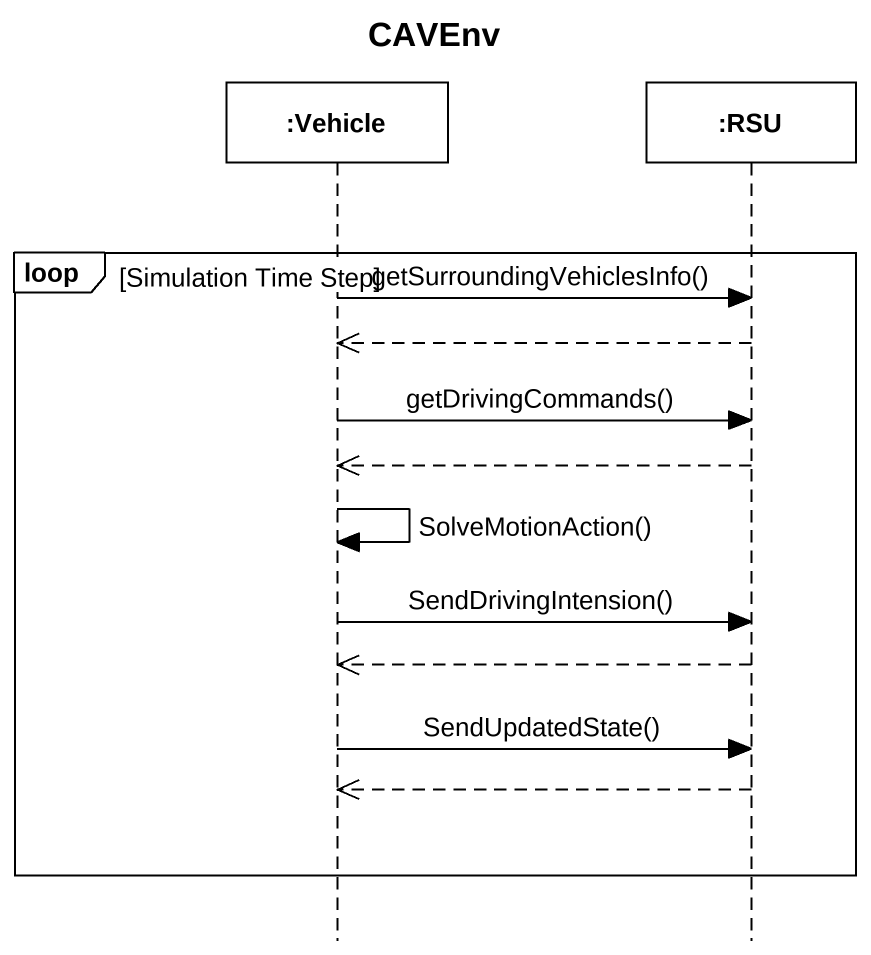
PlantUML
@startuml
title CAVEnv
hide footbox
participant ":Vehicle" as Vehicle #FFFFFF
participant ":RSU" as RSU #FFFFFF

loop Simulation Time Step
  Vehicle -> RSU : getSurroundingVehiclesInfo()
  RSU -->> Vehicle
  Vehicle -> RSU : getDrivingCommands()
  RSU -->> Vehicle
  Vehicle -> Vehicle : SolveMotionAction()
  Vehicle -> RSU : SendDrivingIntension()
  RSU -->> Vehicle
  Vehicle -> RSU : SendUpdatedState()
  RSU -->> Vehicle
end
@enduml
